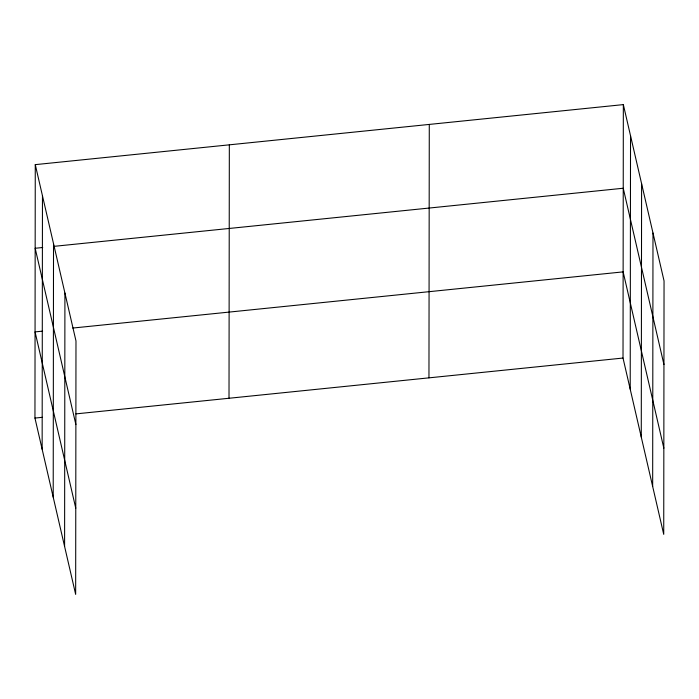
<?xml version="1.0" encoding="UTF-8"?>
<svg xmlns="http://www.w3.org/2000/svg" width="699" height="699" viewBox="0 0 699 699"><rect width="100%" height="100%" fill="white"/><g stroke="black" fill="none" stroke-linecap="round" stroke-linejoin="round"><path stroke-width="1.05" d="M35.273 164.641L75.981 340.955L75.658 594.386L34.95 418.072L35.273 164.641L623.342 104.614L664.05 280.928L663.727 534.359L623.019 358.045L623.342 104.614M42.141 449.212L42.464 195.772M53.203 497.12L53.526 243.689M64.596 546.478L64.92 293.047M229.01 398.264L229.333 144.833M428.959 377.853L429.282 124.422M630.21 389.177L630.533 135.746M641.271 437.085L641.595 183.654M652.665 486.452L652.988 233.02M42.718 247.498L35.168 248.276L75.876 424.59M53.491 246.398L623.237 188.241L663.945 364.563M42.604 331.134L35.064 331.903L75.763 508.225M72.792 328.049L623.132 271.876L663.84 448.19M34.95 418.072L42.499 417.303M75.92 413.887L623.019 358.045"/></g></svg>
